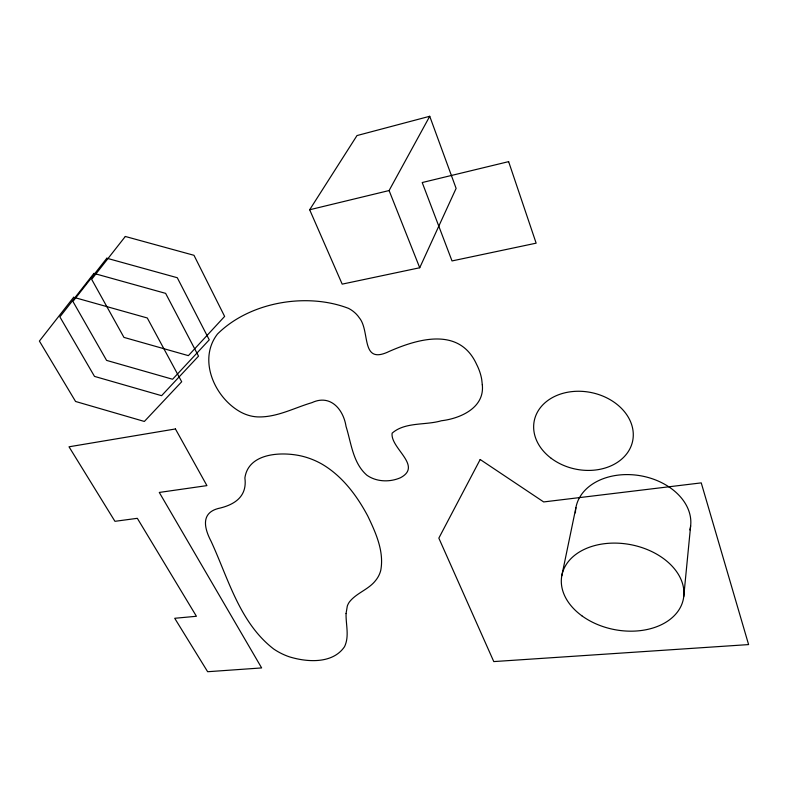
<?xml version="1.0" encoding="UTF-8"?>
<svg xmlns="http://www.w3.org/2000/svg" width="788" height="788" viewBox="0 0 788 788"><rect width="100%" height="100%" fill="white"/><g stroke="black" fill="none" stroke-linecap="round" stroke-linejoin="round"><path stroke-width="1.18" d="M683.738 596.634L690.643 525.823M561.765 575.87L575.91 507.659M419.728 267.753L456.114 188.391L429.736 116.279L356.984 135.566L309.664 209.756L342.189 284.133L419.728 267.753L389.095 190.548L429.736 116.279M309.664 209.756L389.095 190.548M575.427 512.85A58.105 42.601 9.8 0 1 638.615 475.45A58.105 42.601 9.8 0 1 689.884 529.95M346.07 613.547C345.745 624.569 349.557 636.202 344.543 646.672C332.753 664.117 306.995 662.294 289.186 656.768A42.68 27.442 22.9 0 1 273.712 649.016C239.65 622.786 228.422 578.835 211.095 541.317C203.875 527.527 200.546 511.885 220.453 507.984C236.055 504.034 247.235 495.475 244.891 477.961C248.476 452.026 283.71 451.386 303.311 456.488A55.495 39.233 25 0 1 321.603 463.905C342.12 475.775 356.816 495.465 367.789 516.061C375.777 532.757 384.278 551.403 380.762 570.335A54.293 37.292 22.9 0 1 375.866 580.175C368.833 589.562 356.511 592.812 349.38 602.002A37.686 25.029 20.2 0 0 347.291 606.11L346.07 613.547M482.305 384.81C484.817 407.76 460.389 418.526 441.388 420.753C425.451 425.481 405.14 421.738 392.119 433.173C390.149 448.254 423.028 465.856 400.422 477.755C389.794 482.384 376.506 482.02 366.873 475.213C352.876 463.029 351.29 443.142 346.04 426.436C343.42 409.346 330.428 393.961 311.969 402.638C293.914 407.948 276.499 417.709 257.174 416.891A31.707 23.492 29.6 0 1 241.305 412.41C214.986 398.442 197.384 359.88 217.488 334.023C249.668 302.001 306.69 292.181 348.611 308.404A24.27 19.296 28 0 1 359.328 317.84C370.547 331.423 360.195 365.494 389.272 351.389C418.664 338.466 459.581 326.921 476.592 364.351A65.207 51.447 22 0 1 481.754 379.698L482.305 384.81M480.188 459.502L438.837 538.135L493.781 661.585L748.6 644.584L701.241 482.877L543.671 501.936L480.188 459.502M73.639 297.283L39.4 341.076L75.569 401.476L144.362 421.452L181.693 381.747L147.287 317.978L73.639 297.283M93.92 273.406L59.878 316.884L94.501 376.398L161.599 395.684L198.527 356.137L165.628 293.363L93.92 273.406M106.823 258.228L72.929 301.459L106.587 360.392L172.592 379.255L209.253 339.825L177.28 277.721L106.823 258.228M125.312 236.469L91.664 279.336L123.952 337.392L188.381 355.644L224.629 316.421L193.986 255.302L125.312 236.469M508.624 161.638L422.21 182.54L452.016 260.936L536.145 243.167L508.624 161.638M175.428 428.958L69.009 446.796L114.94 521.321L137.329 518.317L196.419 616.275L174.709 618.284L207.648 671.721L261.636 667.928L159.284 492.441L206.919 485.615L175.428 428.958M551.245 458.34A50.225 39.075 11.6 0 0 632.488 441.733A50.225 39.075 11.6 0 0 566.651 392.434A50.225 39.075 11.6 0 0 551.245 458.34M581.859 615.792A61.897 43.241 10.9 0 0 682.674 601.815A61.897 43.241 10.9 0 0 603.322 543.848A61.897 43.241 10.9 0 0 581.859 615.792"/></g></svg>
